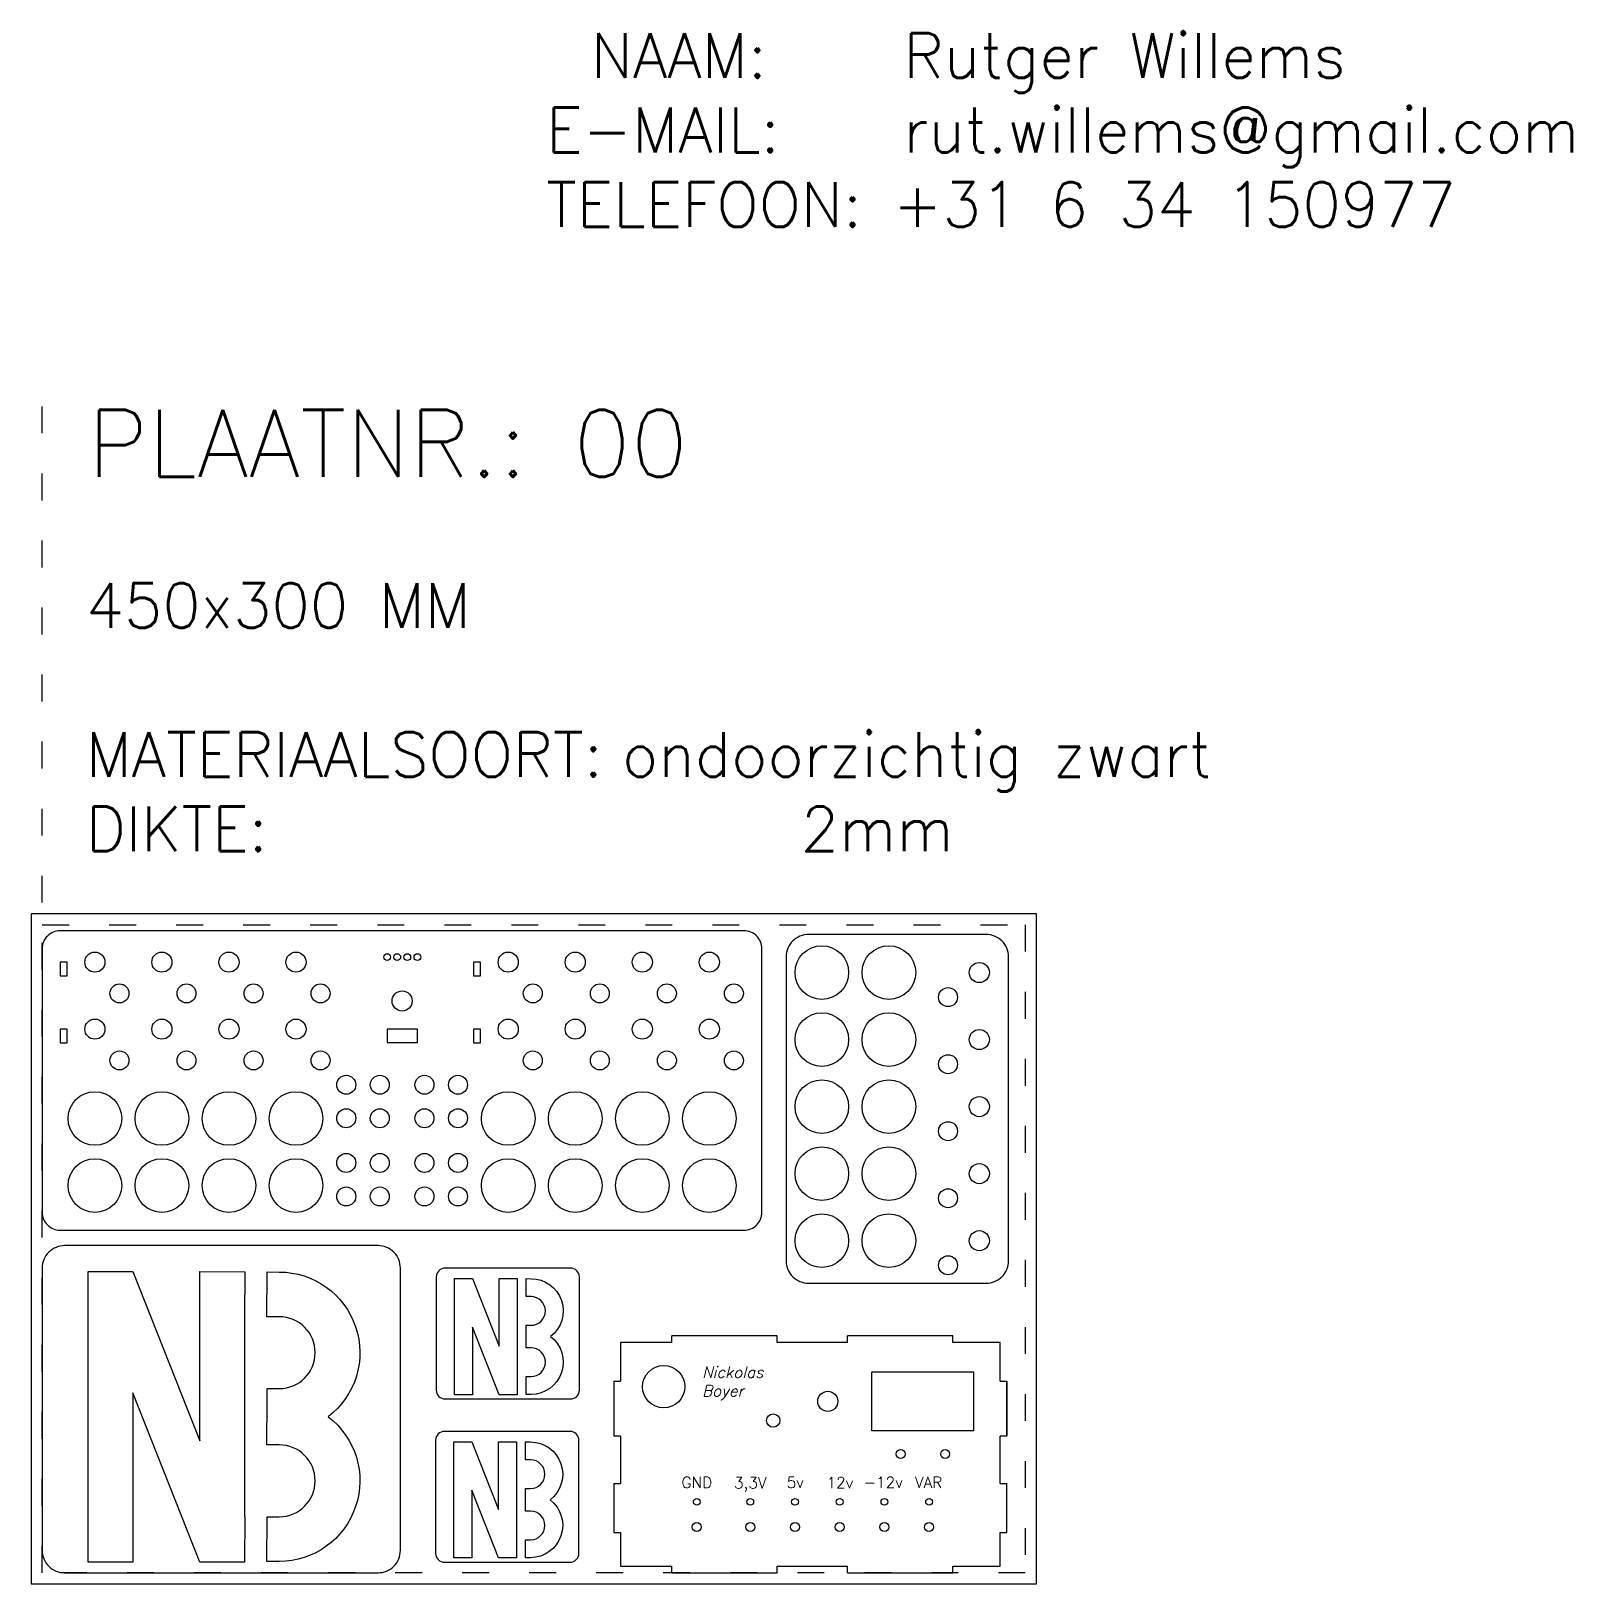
# Model space of a CAD drawing. Header units: millimetres. Extents: x 961 to 1651, y 3319 to 4015.
import ezdxf

# ---------------------------------------------------------------- set-up
doc = ezdxf.new("R2010")
doc.units = ezdxf.units.MM
doc.linetypes.add('ACAD_ISO03W100', pattern=[30, 12, -18])
doc.layers.add('01_SNIJLIJNEN', color=3, linetype='Continuous')
doc.layers.add('02_GRAVEERLIJNEN', color=221, linetype='Continuous')
doc.layers.add('04_WERKBLAD', color=2, linetype='Continuous', plot=False)
doc.layers.add('05_TEKSTEN_INSTRUCTIES', color=7, linetype='Continuous', plot=False)
doc.styles.add('Annotative', font='Arial.ttf')
doc.styles.get("Standard").update_dxf_attribs({"font": 'romans.shx'})

# ---------------------------------------------------------------- blocks, each defined once
blk = doc.blocks.new('*U95')
for centre, radius in [((0, 5.87), 1.5), ((0, -5.37), 2)]:
    blk.add_circle(centre, radius)
blk = doc.blocks.new('*U97')
at = {"layer": '01_SNIJLIJNEN', "color": 0, "linetype": 'ByBlock', "lineweight": -2, "transparency": 16777216}
for p in [(0, 0), (20, 0), (40, 0), (60, 0), (80, 0)]:
    blk.add_blockref('*U95', p, dxfattribs=at)
blk = doc.blocks.new('*U98')
for centre, radius in [((0, 5.87), 1.5), ((0, -5.37), 2)]:
    blk.add_circle(centre, radius)
blk = doc.blocks.new('*U99')
at = {"layer": '01_SNIJLIJNEN', "color": 0, "linetype": 'ByBlock', "lineweight": -2, "transparency": 16777216}
blk.add_blockref('*U98', (0, 0), dxfattribs=at)
blk = doc.blocks.new('*U125')
blk.add_circle((0, 0), 12)
blk = doc.blocks.new('*U127')
at = {"layer": '01_SNIJLIJNEN', "color": 0, "linetype": 'ByBlock', "lineweight": -2, "transparency": 16777216}
for p in [(0, 30), (30, 30), (60, 30), (90, 30), (0, 0), (30, 0), (60, 0), (90, 0)]:
    blk.add_blockref('*U125', p, dxfattribs=at)
blk = doc.blocks.new('*U128')
blk.add_circle((0, 0), 4.5)
blk = doc.blocks.new('*U129')
at = {"layer": '01_SNIJLIJNEN', "color": 0, "linetype": 'ByBlock', "lineweight": -2, "transparency": 16777216}
for p in [(0, 30), (30, 30), (60, 30), (90, 30), (0, 0), (30, 0), (60, 0), (90, 0)]:
    blk.add_blockref('*U128', p, dxfattribs=at)
blk = doc.blocks.new('*U130')
blk.add_circle((0, 0), 1.5)
blk = doc.blocks.new('*U131')
at = {"layer": '01_SNIJLIJNEN', "color": 0, "linetype": 'ByBlock', "lineweight": -2, "transparency": 16777216}
for p in [(0, 0), (4.5, 0), (9, 0), (13.5, 0)]:
    blk.add_blockref('*U130', p, dxfattribs=at)
blk = doc.blocks.new('*U132')
blk.add_circle((0, 0), 4.25)
blk = doc.blocks.new('*U133')
at = {"layer": '01_SNIJLIJNEN', "color": 0, "linetype": 'ByBlock', "lineweight": -2, "transparency": 16777216}
for p in [(0, 30), (30, 30), (60, 30), (90, 30), (0, 0), (30, 0), (60, 0), (90, 0)]:
    blk.add_blockref('*U132', p, dxfattribs=at)
blk = doc.blocks.new('*U134')
blk.add_circle((0, 0), 12)
blk = doc.blocks.new('*U135')
at = {"layer": '01_SNIJLIJNEN', "color": 0, "linetype": 'ByBlock', "lineweight": -2, "transparency": 16777216}
for p in [(0, 30), (30, 30), (60, 30), (90, 30), (0, 0), (30, 0), (60, 0), (90, 0)]:
    blk.add_blockref('*U134', p, dxfattribs=at)
blk = doc.blocks.new('*U136')
blk.add_circle((0, 0), 4.5)
blk = doc.blocks.new('*U137')
at = {"layer": '01_SNIJLIJNEN', "color": 0, "linetype": 'ByBlock', "lineweight": -2, "transparency": 16777216}
for p in [(0, 30), (30, 30), (60, 30), (90, 30), (0, 0), (30, 0), (60, 0), (90, 0)]:
    blk.add_blockref('*U136', p, dxfattribs=at)
blk = doc.blocks.new('*U138')
blk.add_circle((0, 0), 4.25)
blk = doc.blocks.new('*U139')
at = {"layer": '01_SNIJLIJNEN', "color": 0, "linetype": 'ByBlock', "lineweight": -2, "transparency": 16777216}
for p in [(0, 30), (30, 30), (60, 30), (90, 30), (0, 0), (30, 0), (60, 0), (90, 0)]:
    blk.add_blockref('*U138', p, dxfattribs=at)
blk = doc.blocks.new('*U140')
blk.add_lwpolyline([(-1.6, 3.1), (-1.6, -3.1), (1.6, -3.1), (1.6, 3.1), (-1.6, 3.1)])
blk = doc.blocks.new('*U141')
at = {"layer": '01_SNIJLIJNEN', "color": 0, "linetype": 'ByBlock', "lineweight": -2, "transparency": 16777216}
for p in [(0, 30), (0, 0)]:
    blk.add_blockref('*U140', p, dxfattribs=at)
blk = doc.blocks.new('*U142')
blk.add_lwpolyline([(-1.6, 3.1), (-1.6, -3.1), (1.6, -3.1), (1.6, 3.1), (-1.6, 3.1)])
blk = doc.blocks.new('*U143')
at = {"layer": '01_SNIJLIJNEN', "color": 0, "linetype": 'ByBlock', "lineweight": -2, "transparency": 16777216}
for p in [(0, 30), (0, 0)]:
    blk.add_blockref('*U142', p, dxfattribs=at)
blk = doc.blocks.new('*U146')
blk.add_circle((0, 0), 4.25)
blk = doc.blocks.new('*U147')
at = {"color": 0, "linetype": 'ByBlock', "lineweight": -2, "transparency": 16777216}
for p in [(0, 15), (15, 15), (0, 0), (15, 0)]:
    blk.add_blockref('*U146', p, dxfattribs=at)
blk = doc.blocks.new('*U144')
blk.add_blockref('*U147', (-7.5, -7.5))
blk = doc.blocks.new('*U145')
at = {"layer": '01_SNIJLIJNEN', "color": 0, "linetype": 'ByBlock', "lineweight": -2, "transparency": 16777216}
for p in [(0, 35), (35, 35), (0, 0), (35, 0)]:
    blk.add_blockref('*U144', p, dxfattribs=at)
blk = doc.blocks.new('*U150')
blk.add_circle((0, 0), 12)
blk = doc.blocks.new('*U152')
at = {"layer": '01_SNIJLIJNEN', "color": 0, "linetype": 'ByBlock', "lineweight": -2, "transparency": 16777216}
for p in [(0, 30), (30, 30), (60, 30), (90, 30), (120, 30), (0, 0), (30, 0), (60, 0), (90, 0), (120, 0)]:
    blk.add_blockref('*U150', p, dxfattribs=at)
blk = doc.blocks.new('*U161')
blk.add_circle((0, 0), 4.5)
blk = doc.blocks.new('*U163')
at = {"layer": '01_SNIJLIJNEN', "color": 0, "linetype": 'ByBlock', "lineweight": -2, "transparency": 16777216}
for p in [(0, 0), (30, 0), (60, 0), (90, 0), (120, 0)]:
    blk.add_blockref('*U161', p, dxfattribs=at)
blk = doc.blocks.new('*U164')
blk.add_circle((0, 0), 4.25)
blk = doc.blocks.new('*U165')
at = {"layer": '01_SNIJLIJNEN', "color": 0, "linetype": 'ByBlock', "lineweight": -2, "transparency": 16777216}
for p in [(0, 0), (30, 0), (60, 0), (90, 0), (120, 0)]:
    blk.add_blockref('*U164', p, dxfattribs=at)

msp = doc.modelspace()

# ---------------------------------------------------------------- linework, layer by layer
at = {"layer": '01_SNIJLIJNEN'}
for p, q in [((1248.18, 3427.5), (1248.18, 3430.5)), ((1295.32, 3427.5), (1295.32, 3430.5)), ((1326.68, 3427.5), (1326.68, 3430.5)), ((1373.83, 3427.5), (1373.83, 3430.5)), ((1222.12, 3410.2), (1225.12, 3410.2)), ((1395.12, 3410.2), (1398.12, 3410.2)), ((1398.12, 3410.2), (1398.12, 3385.61)), ((1225.12, 3385.61), (1222.12, 3385.61)), ((1398.12, 3385.61), (1395.12, 3385.61)), ((1222.12, 3364.4), (1225.12, 3364.4)), ((1395.12, 3364.4), (1398.12, 3364.4)), ((1222.12, 3342.58), (1225.12, 3342.58)), ((1395.12, 3342.58), (1398.12, 3342.58)), ((1248.18, 3324.5), (1248.18, 3327.5)), ((1295.32, 3324.5), (1295.32, 3327.5)), ((1326.68, 3324.5), (1326.68, 3327.5)), ((1373.83, 3324.5), (1373.83, 3327.5))]:
    msp.add_line(p, q, dxfattribs=at)
for points in [[(1280.48, 3611.85), (974.32, 3611.85, 0.414214), (966.32, 3603.85), (966.32, 3593.85), (966.32, 3539.85), (966.32, 3485.85, 0.414214), (974.32, 3477.85), (1280.48, 3477.85, 0.414214), (1288.48, 3485.85), (1288.48, 3539.85), (1288.48, 3603.85, 0.414214)], [(1299.32, 3464.08, 0.414214), (1309.32, 3454.08), (1388.79, 3454.08, 0.414214), (1398.79, 3464.08), (1398.79, 3600.2, 0.414214), (1388.79, 3610.2), (1309.32, 3610.2, 0.414214), (1299.32, 3600.2)], [(966.32, 3334.5, 0.414214), (976.32, 3324.5), (1116.65, 3324.5, 0.414214), (1126.65, 3334.5), (1126.65, 3460.92, 0.414214), (1116.65, 3470.92), (976.32, 3470.92, 0.414214), (966.32, 3460.92)], [(1066.94, 3349.58), (1072.41, 3349.58, 1), (1072.41, 3381.75), (1066.84, 3381.75), (1066.94, 3401.83), (1066.94, 3406.93), (1072.41, 3406.93, 1), (1072.41, 3439.1), (1066.84, 3439.1), (1066.94, 3459.13), (1072.41, 3459.1, -0.717371), (1094.32, 3394.34, -0.717371), (1072.41, 3329.58), (1066.84, 3329.58)], [(1142.67, 3406.28, 0.414214), (1146.67, 3402.28), (1202.8, 3402.28, 0.414214), (1206.8, 3406.28), (1206.8, 3456.85, 0.414214), (1202.8, 3460.85), (1146.67, 3460.85, 0.414214), (1142.67, 3456.85)], [(1182.91, 3412.32), (1185.1, 3412.32, 1), (1185.1, 3425.19), (1182.87, 3425.19), (1182.91, 3433.22), (1182.91, 3435.26), (1185.1, 3435.26, 1), (1185.1, 3448.13), (1182.87, 3448.13), (1182.91, 3456.14), (1185.1, 3456.13, -0.717371), (1193.87, 3430.22, -0.717371), (1185.1, 3404.32), (1182.87, 3404.32)], [(1142.41, 3333.22, 0.414214), (1146.41, 3329.22), (1202.54, 3329.22, 0.414214), (1206.54, 3333.22), (1206.54, 3383.79, 0.414214), (1202.54, 3387.79), (1146.41, 3387.79, 0.414214), (1142.41, 3383.79)], [(1182.65, 3339.25), (1184.84, 3339.25, 1), (1184.84, 3352.12), (1182.62, 3352.12), (1182.65, 3360.15), (1182.65, 3362.19), (1184.84, 3362.19, 1), (1184.84, 3375.06), (1182.62, 3375.06), (1182.65, 3383.07), (1184.84, 3383.06, -0.717371), (1193.61, 3357.16, -0.717371), (1184.84, 3331.25), (1182.62, 3331.25)]]:
    msp.add_lwpolyline(points, format="xyb", close=True, dxfattribs=at)
for points in [[(1134.32, 3567.81), (1120.67, 3567.81), (1120.67, 3561.9), (1134.32, 3561.9)], [(1056.94, 3349.58), (1056.84, 3329.58), (1056.84, 3329.27), (1036.84, 3329.27), (1006.82, 3405), (1006.82, 3329.27), (986.82, 3329.27), (986.82, 3459.27), (1006.82, 3459.27), (1036.84, 3383.55), (1036.84, 3459.27), (1056.94, 3459.18), (1056.84, 3439.1), (1056.84, 3406.93), (1056.84, 3381.75), (1056.84, 3349.58)], [(1178.91, 3412.32), (1178.87, 3404.32), (1178.87, 3404.2), (1170.87, 3404.2), (1158.87, 3434.48), (1158.87, 3404.19), (1150.87, 3404.19), (1150.87, 3456.19), (1158.87, 3456.19), (1170.87, 3425.91), (1170.87, 3456.2), (1178.91, 3456.16), (1178.87, 3448.13), (1178.87, 3435.26), (1178.87, 3425.19), (1178.87, 3412.32)], [(1337.67, 3414.48), (1383.17, 3414.48), (1383.17, 3387.98), (1337.67, 3387.98)], [(1178.65, 3339.25), (1178.62, 3331.25), (1178.62, 3331.13), (1170.62, 3331.13), (1158.61, 3361.42), (1158.61, 3331.13), (1150.61, 3331.13), (1150.61, 3383.13), (1158.61, 3383.13), (1170.62, 3352.84), (1170.62, 3383.13), (1178.65, 3383.09), (1178.62, 3375.06), (1178.62, 3362.19), (1178.62, 3352.12), (1178.62, 3339.25)]]:
    msp.add_lwpolyline(points, close=True, dxfattribs=at)
for points in [[(1248.18, 3427.5), (1225.12, 3427.5), (1225.12, 3410.2)], [(1295.32, 3430.5), (1248.18, 3430.5)], [(1326.68, 3427.5), (1295.32, 3427.5)], [(1373.83, 3430.5), (1326.68, 3430.5)], [(1395.12, 3410.2), (1395.12, 3427.5), (1373.83, 3427.5)], [(1222.12, 3410.2), (1222.12, 3385.61)], [(1398.12, 3385.61), (1398.12, 3410.2)], [(1225.12, 3385.61), (1225.12, 3364.4)], [(1395.12, 3364.4), (1395.12, 3385.61)], [(1222.12, 3364.4), (1222.12, 3342.58)], [(1398.12, 3342.58), (1398.12, 3364.4)], [(1225.12, 3342.58), (1225.12, 3327.5), (1248.18, 3327.5)], [(1373.83, 3327.5), (1395.12, 3327.5), (1395.12, 3342.58)], [(1056.84, 3329.58), (1056.84, 3329.58)], [(1248.18, 3324.5), (1295.32, 3324.5)], [(1295.32, 3327.5), (1326.68, 3327.5)], [(1326.68, 3324.5), (1373.83, 3324.5)]]:
    msp.add_lwpolyline(points, dxfattribs=at)
for centre, radius in [((1127.41, 3580.42), 4.5), ((1244.49, 3407.78), 9.5), ((1317.92, 3401.23), 4.5), ((1293.51, 3392.62), 3), ((1350.58, 3377.63), 2), ((1370.46, 3377.63), 2)]:
    msp.add_circle(centre, radius, dxfattribs=at)
at = {"layer": '04_WERKBLAD'}
msp.add_lwpolyline([(961.32, 3319.5), (1411.32, 3319.5), (1411.32, 3619.5), (961.32, 3619.5)], close=True, dxfattribs=at)
at = {"layer": '05_TEKSTEN_INSTRUCTIES', "linetype": 'ACAD_ISO03W100'}
msp.add_lwpolyline([(966.32, 3614.5), (1406.32, 3614.5), (1406.32, 3324.5), (966.32, 3324.5), (966.32, 3846.67)], dxfattribs=at)

# ---------------------------------------------------------------- block references
at = {"layer": '01_SNIJLIJNEN'}
for name, p in [('*U129', (989.9, 3567.82)), ('*U131', (1120.73, 3600.07)), ('*U137', (1174.9, 3567.82)), ('*U141', (975.9, 3564.73)), ('*U143', (1160.9, 3564.73)), ('*U133', (1000.9, 3553.82)), ('*U139', (1185.9, 3553.82)), ('*U145', (1109.91, 3500.43)), ('*U127', (989.9, 3497.82)), ('*U135', (1174.9, 3497.82)), ('*U99', (1259.28, 3350.35)), ('*U97', (1283.25, 3350.35))]:
    msp.add_blockref(name, p, dxfattribs=at)
at = {"layer": '01_SNIJLIJNEN', "rotation": 270}
for name, p in [('*U152', (1315.27, 3593.14)), ('*U163', (1385.75, 3593.14)), ('*U165', (1371.75, 3582.14))]:
    msp.add_blockref(name, p, dxfattribs=at)

# ---------------------------------------------------------------- texts
at = {"layer": '02_GRAVEERLIJNEN', "char_height": 5, "attachment_point": 1}
for s, width, insert in [('{\\Fitalic|c0;Nickolas\\PBoyer}', 31.6306, (1261.67, 3416.78)), ('{\\Fromans|c0;3,3V}', 16.367, (1275.96, 3367.25)), ('{\\Fromans|c0;5v}', 14.9445, (1299.55, 3367.45)), ('{\\Fromans|c0;12v}', 12.51, (1317.36, 3367.33)), ('{\\Fromans|c0;-12v}', 12.51, (1333.95, 3367.45)), ('{\\Fromans|c0;VAR}', 12.51, (1356.95, 3367.45))]:
    msp.add_mtext_dynamic_manual_height_columns(s, width=width, gutter_width=25, heights=[0], dxfattribs=dict(at, insert=insert))
at = {"layer": '02_GRAVEERLIJNEN', "insert": (1252.48, 3367.45), "char_height": 5, "attachment_point": 1, "style": 'Annotative'}
msp.add_mtext_dynamic_manual_height_columns('{\\Fromand|c0;GND}', width=18.8794, gutter_width=25, heights=[0], dxfattribs=at)
at = {"layer": '05_TEKSTEN_INSTRUCTIES', "attachment_point": 1}
for s, insert, char_height, width in [('\\pi-60,l80,t160;NAAM:^IRutger Willems\\P\\pi0,l0,tz;E-MAIL:^Irut.willems@gmail.com\\PTELEFOON: +31 6 34 150977', (1191.86, 4013.6), 20, 1166.556), ('{\\Fromans|c0;PLAATNR.: 00}', (986.71, 3844.97), 30, 541.2863), ('450x300 MM\\P \\PMATERIAALSOORT:^Iondoorzichtig zwart\\PDIKTE:^I^I^I2mm', (985.82, 3767.46), 20, 682.6047)]:
    msp.add_mtext(s, dxfattribs=dict(at, insert=insert, char_height=char_height, width=width))

doc.saveas('drawing.dxf')
